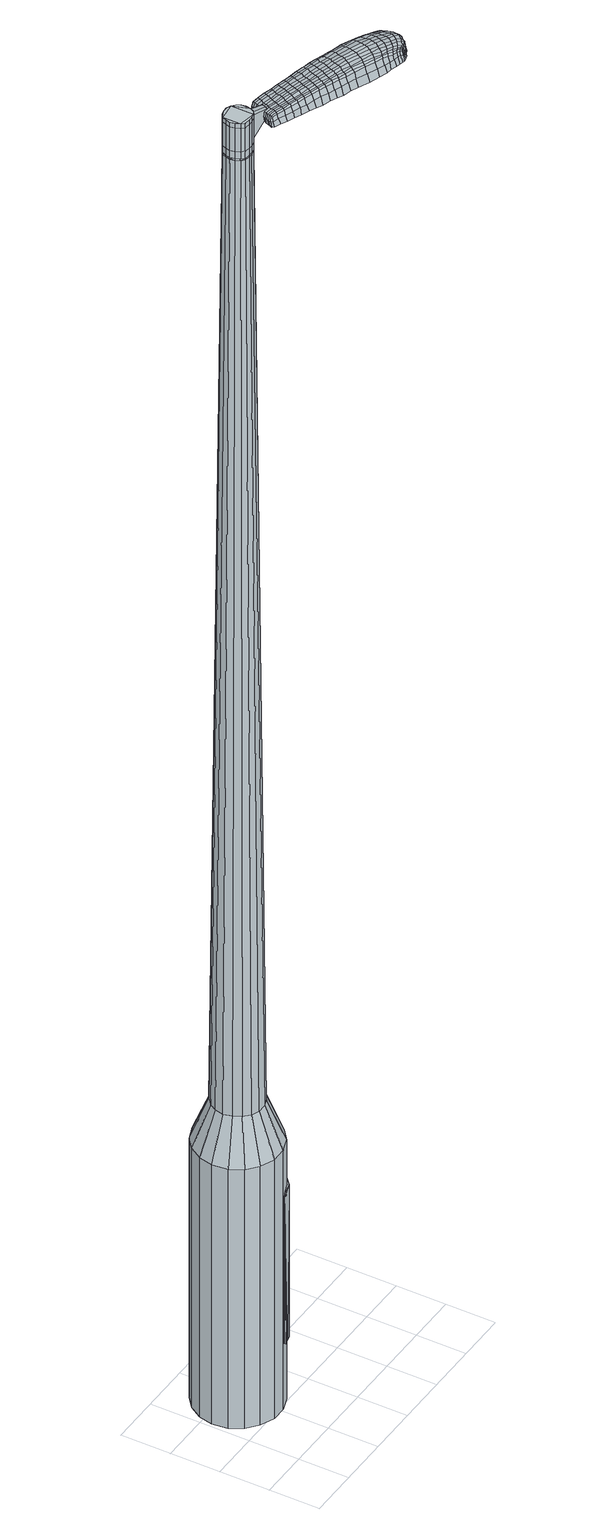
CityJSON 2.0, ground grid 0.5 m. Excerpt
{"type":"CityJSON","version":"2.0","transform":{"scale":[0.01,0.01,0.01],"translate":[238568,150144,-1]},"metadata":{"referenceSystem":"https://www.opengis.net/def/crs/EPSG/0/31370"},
"CityObjects":{
"object1":{"type":"GenericCityObject","attributes":{"cluster":886,"mean_distance_to_centroid":0.283,"new_centroid_x":238568.44,"new_centroid_y":150144.88,"mean_distance_to_camera":6.55,"H1":-19.77,"H2":-72.59,"Z_final":113.55,"cluster2":-1,"proj_x":238566.52,"proj_y":150149.79,"id_line":41654,"bearing_l":68.67,"distance":5.28,"orientation":"right","G_obj":338.67},"geometry":[{"type":"MultiSurface","lod":"2","boundaries":[[[0,1,2,3]],[[1,4,5,2]],[[4,6,7,5]],[[6,8,9,7]],[[8,10,11,9]],[[10,12,13,11]],[[12,14,15,13]],[[14,16,17,15]],[[16,18,19,17]],[[18,20,21,19]],[[20,22,23,21]],[[22,24,25,23]],[[24,26,27,25]],[[26,28,29,27]],[[28,30,31,29]],[[30,32,33,31]],[[32,34,35,33]],[[34,0,3,35]],[[36,37,38,39]],[[38,40,41,42]],[[41,43,42]],[[42,44,45,46]],[[45,47,46]],[[46,48,49,50]],[[49,51,50]],[[42,46,50,38]],[[50,52,39,38]],[[53,36,39]],[[2,5,7,35]],[[7,9,11,15]],[[11,13,15]],[[15,17,19,23]],[[19,21,23]],[[23,25,27,31]],[[27,29,31]],[[15,23,31,7]],[[31,33,35,7]],[[3,2,35]],[[1,0,54,55]],[[0,34,56,54]],[[34,32,57,56]],[[32,30,58,57]],[[30,28,59,58]],[[28,26,60,59]],[[26,24,61,60]],[[24,22,62,61]],[[22,20,63,62]],[[20,18,64,63]],[[18,16,65,64]],[[16,14,66,65]],[[14,12,67,66]],[[12,10,68,67]],[[10,8,69,68]],[[8,6,70,69]],[[6,4,71,70]],[[4,1,55,71]],[[55,54,72,73]],[[54,56,74,72]],[[56,57,75,74]],[[57,58,76,75]],[[58,59,77,76]],[[59,60,78,77]],[[60,61,79,78]],[[61,62,80,79]],[[62,63,81,80]],[[63,64,82,81]],[[64,65,83,82]],[[65,66,84,83]],[[66,67,85,84]],[[67,68,86,85]],[[68,69,87,86]],[[69,70,88,87]],[[70,71,89,88]],[[71,55,73,89]],[[90,91,92,93]],[[94,95,91,90]],[[75,96,95,94]],[[97,98,96,75]],[[77,99,98,97]],[[100,101,99,77]],[[79,102,101,100]],[[103,104,102,79]],[[105,106,104,103]],[[82,107,106,105]],[[108,109,107,82]],[[84,110,109,108]],[[111,112,110,84]],[[113,114,112,111]],[[87,115,114,113]],[[88,116,115,87]],[[117,118,116,88]],[[93,92,118,117]],[[119,120,121,122]],[[123,119,122,124]],[[125,123,124,126]],[[127,125,126,128]],[[129,127,128,130]],[[131,129,130,132]],[[133,131,132,134]],[[135,133,134,136]],[[137,135,136,138]],[[139,137,138,140]],[[141,139,140,142]],[[143,141,142,144]],[[145,143,144,146]],[[147,145,146,148]],[[149,147,148,150]],[[151,149,150,152]],[[73,72,90,93]],[[72,74,94,90]],[[74,75,94]],[[76,97,75]],[[76,77,97]],[[78,100,77]],[[78,79,100]],[[80,103,79]],[[80,81,105,103]],[[81,82,105]],[[83,108,82]],[[83,84,108]],[[85,111,84]],[[85,86,113,111]],[[86,87,113]],[[89,117,88]],[[89,73,93,117]],[[153,154,92,91]],[[154,155,118,92]],[[155,116,118]],[[156,114,115]],[[156,157,112,114]],[[157,110,112]],[[158,109,110]],[[158,107,109]],[[159,106,107]],[[159,160,104,106]],[[160,102,104]],[[161,101,102]],[[161,99,101]],[[162,98,99]],[[162,96,98]],[[163,95,96]],[[163,153,91,95]],[[39,52,151,164]],[[154,153,165,152]],[[53,39,164,120]],[[153,163,121,165]],[[36,53,120,119]],[[163,96,122,121]],[[37,36,119,123]],[[96,162,124,122]],[[38,37,123,125]],[[162,99,126,124]],[[40,38,125,127]],[[99,161,128,126]],[[41,40,127,129]],[[161,102,130,128]],[[43,41,129,131]],[[102,160,132,130]],[[42,43,131,133]],[[160,159,134,132]],[[44,42,133,135]],[[159,107,136,134]],[[45,44,135,137]],[[107,158,138,136]],[[47,45,137,139]],[[158,110,140,138]],[[46,47,139,141]],[[110,157,142,140]],[[48,46,141,143]],[[157,156,144,142]],[[49,48,143,145]],[[156,115,146,144]],[[51,49,145,147]],[[115,116,148,146]],[[50,51,147,149]],[[116,155,150,148]],[[52,50,149,151]],[[155,154,152,150]],[[151,152,166,167]],[[152,165,168,166]],[[165,121,169,168]],[[121,120,170,169]],[[120,164,171,170]],[[164,151,167,171]],[[172,173,174,175]],[[176,172,175,177]],[[172,176,178,179]],[[173,172,179,180]],[[181,182,183,184]],[[185,181,184,186]],[[181,185,187,188]],[[182,181,188,189]],[[190,191,192,193]],[[194,190,193,195]],[[190,194,196,197]],[[191,190,197,198]],[[199,200,201,202]],[[203,199,202,204]],[[199,203,205,206]],[[200,199,206,207]],[[208,209,210,211]],[[212,208,211,213]],[[208,212,214,215]],[[209,208,215,216]],[[217,218,219,220]],[[221,217,220,222]],[[217,221,223,224]],[[218,217,224,225]],[[226,227,228,229]],[[218,226,229,219]],[[226,218,225,230]],[[227,226,230,231]],[[232,233,234,235]],[[227,232,235,228]],[[232,227,231,236]],[[233,232,236,237]],[[238,176,177,239]],[[233,238,239,234]],[[238,233,237,240]],[[176,238,240,178]],[[241,242,243,244]],[[245,241,244,246]],[[241,245,247,248]],[[242,241,248,249]],[[250,251,252,253]],[[242,250,253,243]],[[250,242,249,254]],[[251,250,254,255]],[[256,257,258,259]],[[251,256,259,252]],[[256,251,255,260]],[[257,256,260,261]],[[262,263,264,265]],[[257,262,265,258]],[[262,257,261,266]],[[263,262,266,267]],[[268,173,180,269]],[[263,268,269,264]],[[268,263,267,270]],[[173,268,270,174]],[[271,272,273,274]],[[275,271,274,276]],[[271,275,277,278]],[[272,271,278,279]],[[280,281,282,283]],[[272,280,283,273]],[[280,272,279,284]],[[281,280,284,285]],[[286,287,288,289]],[[281,286,289,282]],[[286,281,285,290]],[[287,286,290,291]],[[292,185,186,293]],[[287,292,293,288]],[[292,287,291,294]],[[185,292,294,187]],[[295,296,297,298]],[[299,295,298,300]],[[295,299,301,302]],[[296,295,302,303]],[[304,305,306,307]],[[296,304,307,297]],[[304,296,303,308]],[[305,304,308,309]],[[310,311,312,313]],[[305,310,313,306]],[[310,305,309,314]],[[311,310,314,315]],[[316,317,318,319]],[[311,316,319,312]],[[316,311,315,320]],[[317,316,320,321]],[[322,182,189,323]],[[317,322,323,318]],[[322,317,321,324]],[[182,322,324,183]],[[325,211,210,326]],[[327,325,326,328]],[[325,327,329,330]],[[211,325,330,213]],[[331,327,328,332]],[[333,331,332,334]],[[331,333,335,336]],[[327,331,336,329]],[[337,333,334,338]],[[339,337,338,340]],[[337,339,341,342]],[[333,337,342,335]],[[343,339,340,344]],[[345,343,344,346]],[[343,345,347,348]],[[339,343,348,341]],[[349,345,346,350]],[[200,349,350,201]],[[349,200,207,351]],[[345,349,351,347]],[[352,353,198,197]],[[354,352,197,196]],[[352,354,355,356]],[[353,352,356,357]],[[358,359,357,356]],[[360,358,356,355]],[[358,360,361,362]],[[359,358,362,363]],[[364,365,363,362]],[[366,364,362,361]],[[364,366,367,368]],[[365,364,368,369]],[[370,371,369,368]],[[372,370,368,367]],[[370,372,205,203]],[[371,370,203,204]],[[373,374,375,376]],[[275,373,376,277]],[[373,275,276,377]],[[374,373,377,378]],[[379,194,195,380]],[[374,379,380,375]],[[379,374,378,381]],[[194,379,381,196]],[[382,383,384,385]],[[221,382,385,223]],[[382,221,222,386]],[[383,382,386,387]],[[388,389,390,391]],[[383,388,391,384]],[[388,383,387,392]],[[389,388,392,393]],[[394,191,198,395]],[[389,394,395,390]],[[394,389,393,396]],[[191,394,396,192]],[[397,398,399,400]],[[179,397,400,180]],[[397,179,178,401]],[[398,397,401,402]],[[403,404,405,406]],[[398,403,406,399]],[[403,398,402,407]],[[404,403,407,408]],[[409,202,201,410]],[[404,409,410,405]],[[409,404,408,411]],[[202,409,411,204]],[[412,413,414,415]],[[184,412,415,186]],[[412,184,183,416]],[[413,412,416,417]],[[418,206,205,419]],[[413,418,419,414]],[[418,413,417,420]],[[206,418,420,207]],[[421,422,423,424]],[[299,421,424,301]],[[421,299,300,425]],[[422,421,425,426]],[[427,212,213,428]],[[422,427,428,423]],[[427,422,426,429]],[[212,427,429,214]],[[430,431,432,433]],[[245,430,433,247]],[[430,245,246,434]],[[431,430,434,435]],[[436,437,438,439]],[[431,436,439,432]],[[436,431,435,440]],[[437,436,440,441]],[[442,209,216,443]],[[437,442,443,438]],[[442,437,441,444]],[[209,442,444,210]],[[445,446,435,434]],[[244,445,434,246]],[[445,244,243,447]],[[446,445,447,448]],[[449,450,441,440]],[[446,449,440,435]],[[449,446,448,451]],[[450,449,451,452]],[[453,326,210,444]],[[450,453,444,441]],[[453,450,452,454]],[[326,453,454,328]],[[455,456,457,458]],[[302,455,458,303]],[[455,302,301,424]],[[456,455,424,423]],[[459,330,329,460]],[[456,459,460,457]],[[459,456,423,428]],[[330,459,428,213]],[[461,462,448,447]],[[253,461,447,243]],[[461,253,252,463]],[[462,461,463,464]],[[465,466,452,451]],[[462,465,451,448]],[[465,462,464,467]],[[466,465,467,468]],[[469,332,328,454]],[[466,469,454,452]],[[469,466,468,470]],[[332,469,470,334]],[[471,472,473,474]],[[308,471,474,309]],[[471,308,303,458]],[[472,471,458,457]],[[475,336,335,476]],[[472,475,476,473]],[[475,472,457,460]],[[336,475,460,329]],[[477,478,464,463]],[[259,477,463,252]],[[477,259,258,479]],[[478,477,479,480]],[[481,482,468,467]],[[478,481,467,464]],[[481,478,480,483]],[[482,481,483,484]],[[485,338,334,470]],[[482,485,470,468]],[[485,482,484,486]],[[338,485,486,340]],[[487,488,489,490]],[[314,487,490,315]],[[487,314,309,474]],[[488,487,474,473]],[[491,342,341,492]],[[488,491,492,489]],[[491,488,473,476]],[[342,491,476,335]],[[493,494,480,479]],[[265,493,479,258]],[[493,265,264,495]],[[494,493,495,496]],[[497,498,484,483]],[[494,497,483,480]],[[497,494,496,499]],[[498,497,499,500]],[[501,344,340,486]],[[498,501,486,484]],[[501,498,500,502]],[[344,501,502,346]],[[503,504,505,506]],[[320,503,506,321]],[[503,320,315,490]],[[504,503,490,489]],[[507,348,347,508]],[[504,507,508,505]],[[507,504,489,492]],[[348,507,492,341]],[[509,510,496,495]],[[269,509,495,264]],[[509,269,180,400]],[[510,509,400,399]],[[511,512,500,499]],[[510,511,499,496]],[[511,510,399,406]],[[512,511,406,405]],[[513,350,346,502]],[[512,513,502,500]],[[513,512,405,410]],[[350,513,410,201]],[[514,515,417,416]],[[324,514,416,183]],[[514,324,321,506]],[[515,514,506,505]],[[516,351,207,420]],[[515,516,420,417]],[[516,515,505,508]],[[351,516,508,347]],[[517,518,378,377]],[[274,517,377,276]],[[517,274,273,519]],[[518,517,519,520]],[[521,354,196,381]],[[518,521,381,378]],[[521,518,520,522]],[[354,521,522,355]],[[523,524,525,526]],[[224,523,526,225]],[[523,224,223,385]],[[524,523,385,384]],[[527,528,529,530]],[[524,527,530,525]],[[527,524,384,391]],[[528,527,391,390]],[[531,353,357,532]],[[528,531,532,529]],[[531,528,390,395]],[[353,531,395,198]],[[533,534,520,519]],[[283,533,519,273]],[[533,283,282,535]],[[534,533,535,536]],[[537,360,355,522]],[[534,537,522,520]],[[537,534,536,538]],[[360,537,538,361]],[[539,540,541,542]],[[230,539,542,231]],[[539,230,225,526]],[[540,539,526,525]],[[543,544,545,546]],[[540,543,546,541]],[[543,540,525,530]],[[544,543,530,529]],[[547,359,363,548]],[[544,547,548,545]],[[547,544,529,532]],[[359,547,532,357]],[[549,550,536,535]],[[289,549,535,282]],[[549,289,288,551]],[[550,549,551,552]],[[553,366,361,538]],[[550,553,538,536]],[[553,550,552,554]],[[366,553,554,367]],[[555,556,557,558]],[[236,555,558,237]],[[555,236,231,542]],[[556,555,542,541]],[[559,560,561,562]],[[556,559,562,557]],[[559,556,541,546]],[[560,559,546,545]],[[563,365,369,564]],[[560,563,564,561]],[[563,560,545,548]],[[365,563,548,363]],[[565,566,552,551]],[[293,565,551,288]],[[565,293,186,415]],[[566,565,415,414]],[[567,372,367,554]],[[566,567,554,552]],[[567,566,414,419]],[[372,567,419,205]],[[568,569,402,401]],[[240,568,401,178]],[[568,240,237,558]],[[569,568,558,557]],[[570,571,408,407]],[[569,570,407,402]],[[570,569,557,562]],[[571,570,562,561]],[[572,371,204,411]],[[571,572,411,408]],[[572,571,561,564]],[[371,572,564,369]],[[573,574,575,576]],[[576,575,577,578]],[[579,577,575,580]],[[580,575,574,581]],[[582,583,584,585]],[[585,584,586,587]],[[588,586,584,589]],[[589,584,583,590]],[[591,592,593,594]],[[594,593,595,596]],[[597,595,593,598]],[[598,593,592,599]],[[600,601,602,603]],[[603,602,604,605]],[[606,604,602,607]],[[607,602,601,608]],[[609,610,611,612]],[[612,611,613,614]],[[615,613,611,616]],[[616,611,610,617]],[[618,619,620,621]],[[621,620,622,623]],[[624,622,620,625]],[[625,620,619,626]],[[627,628,629,630]],[[630,629,619,618]],[[626,619,629,631]],[[631,629,628,632]],[[633,634,635,636]],[[636,635,628,627]],[[632,628,635,637]],[[637,635,634,638]],[[578,577,639,640]],[[640,639,634,633]],[[638,634,639,641]],[[641,639,577,579]],[[642,643,644,645]],[[645,644,646,647]],[[648,646,644,649]],[[649,644,643,650]],[[651,652,653,654]],[[654,653,643,642]],[[650,643,653,655]],[[655,653,652,656]],[[657,658,659,660]],[[660,659,652,651]],[[656,652,659,661]],[[661,659,658,662]],[[663,664,665,666]],[[666,665,658,657]],[[662,658,665,667]],[[667,665,664,668]],[[581,574,669,670]],[[670,669,664,663]],[[668,664,669,671]],[[671,669,574,573]],[[672,673,674,675]],[[675,674,676,677]],[[678,676,674,679]],[[679,674,673,680]],[[681,682,683,684]],[[684,683,673,672]],[[680,673,683,685]],[[685,683,682,686]],[[687,688,689,690]],[[690,689,682,681]],[[686,682,689,691]],[[691,689,688,692]],[[587,586,693,694]],[[694,693,688,687]],[[692,688,693,695]],[[695,693,586,588]],[[696,697,698,699]],[[699,698,700,701]],[[702,700,698,703]],[[703,698,697,704]],[[705,706,707,708]],[[708,707,697,696]],[[704,697,707,709]],[[709,707,706,710]],[[711,712,713,714]],[[714,713,706,705]],[[710,706,713,715]],[[715,713,712,716]],[[717,718,719,720]],[[720,719,712,711]],[[716,712,719,721]],[[721,719,718,722]],[[590,583,723,724]],[[724,723,718,717]],[[722,718,723,725]],[[725,723,583,582]],[[609,612,726,727]],[[727,726,728,729]],[[730,728,726,731]],[[731,726,612,614]],[[729,728,732,733]],[[733,732,734,735]],[[736,734,732,737]],[[737,732,728,730]],[[735,734,738,739]],[[739,738,740,741]],[[742,740,738,743]],[[743,738,734,736]],[[741,740,744,745]],[[745,744,746,747]],[[748,746,744,749]],[[749,744,740,742]],[[747,746,750,751]],[[751,750,601,600]],[[608,601,750,752]],[[752,750,746,748]],[[599,753,754,598]],[[598,754,755,597]],[[756,755,754,757]],[[757,754,753,758]],[[758,759,760,757]],[[757,760,761,756]],[[762,761,760,763]],[[763,760,759,764]],[[764,765,766,763]],[[763,766,767,762]],[[768,767,766,769]],[[769,766,765,770]],[[770,771,772,769]],[[769,772,773,768]],[[606,773,772,604]],[[604,772,771,605]],[[774,775,776,777]],[[777,776,676,678]],[[677,676,776,778]],[[778,776,775,779]],[[596,595,780,781]],[[781,780,775,774]],[[779,775,780,782]],[[782,780,595,597]],[[783,784,785,786]],[[786,785,622,624]],[[623,622,785,787]],[[787,785,784,788]],[[789,790,791,792]],[[792,791,784,783]],[[788,784,791,793]],[[793,791,790,794]],[[599,592,795,796]],[[796,795,790,789]],[[794,790,795,797]],[[797,795,592,591]],[[798,799,800,801]],[[801,800,580,581]],[[579,580,800,802]],[[802,800,799,803]],[[804,805,806,807]],[[807,806,799,798]],[[803,799,806,808]],[[808,806,805,809]],[[600,603,810,811]],[[811,810,805,804]],[[809,805,810,812]],[[812,810,603,605]],[[813,814,815,816]],[[816,815,585,587]],[[582,585,815,817]],[[817,815,814,818]],[[606,607,819,820]],[[820,819,814,813]],[[818,814,819,821]],[[821,819,607,608]],[[822,823,824,825]],[[825,824,700,702]],[[701,700,824,826]],[[826,824,823,827]],[[614,613,828,829]],[[829,828,823,822]],[[827,823,828,830]],[[830,828,613,615]],[[831,832,833,834]],[[834,833,646,648]],[[647,646,833,835]],[[833,832,835]],[[836,837,838,839]],[[839,838,832,831]],[[835,832,838,840]],[[840,838,837,841]],[[617,610,842,843]],[[843,842,837,836]],[[841,837,842,844]],[[844,842,610,609]],[[845,846,835]],[[835,846,645,647]],[[642,645,846,847]],[[847,846,845,848]],[[841,849,850,840]],[[840,850,845,835]],[[848,845,850,851]],[[851,850,849,852]],[[609,727,853,844]],[[844,853,849,841]],[[852,849,853,854]],[[854,853,727,729]],[[855,856,857,858]],[[858,857,703,704]],[[702,703,857,825]],[[825,857,856,822]],[[730,731,859,860]],[[860,859,856,855]],[[822,856,859,829]],[[829,859,731,614]],[[848,861,862,847]],[[847,862,654,642]],[[651,654,862,863]],[[863,862,861,864]],[[852,865,866,851]],[[851,866,861,848]],[[864,861,866,867]],[[867,866,865,868]],[[729,733,869,854]],[[854,869,865,852]],[[868,865,869,870]],[[870,869,733,735]],[[871,872,873,874]],[[874,873,709,710]],[[704,709,873,858]],[[858,873,872,855]],[[736,737,875,876]],[[876,875,872,871]],[[855,872,875,860]],[[860,875,737,730]],[[864,877,878,863]],[[863,878,660,651]],[[657,660,878,879]],[[879,878,877,880]],[[868,881,882,867]],[[867,882,877,864]],[[880,877,882,883]],[[883,882,881,884]],[[735,739,885,870]],[[870,885,881,868]],[[884,881,885,886]],[[886,885,739,741]],[[887,888,889,890]],[[890,889,715,716]],[[710,715,889,874]],[[874,889,888,871]],[[742,743,891,892]],[[892,891,888,887]],[[871,888,891,876]],[[876,891,743,736]],[[880,893,894,879]],[[879,894,666,657]],[[663,666,894,895]],[[895,894,893,896]],[[884,897,898,883]],[[883,898,893,880]],[[896,893,898,899]],[[899,898,897,900]],[[741,745,901,886]],[[886,901,897,884]],[[900,897,901,902]],[[902,901,745,747]],[[903,904,905,906]],[[906,905,721,722]],[[716,721,905,890]],[[890,905,904,887]],[[748,749,907,908]],[[908,907,904,903]],[[887,904,907,892]],[[892,907,749,742]],[[896,909,910,895]],[[895,910,670,663]],[[581,670,910,801]],[[801,910,909,798]],[[900,911,912,899]],[[899,912,909,896]],[[798,909,912,807]],[[807,912,911,804]],[[747,751,913,902]],[[902,913,911,900]],[[804,911,913,811]],[[811,913,751,600]],[[818,914,915,817]],[[817,915,725,582]],[[722,725,915,906]],[[906,915,914,903]],[[608,752,916,821]],[[821,916,914,818]],[[903,914,916,908]],[[908,916,752,748]],[[779,917,918,778]],[[778,918,675,677]],[[672,675,918,919]],[[919,918,917,920]],[[597,755,921,782]],[[782,921,917,779]],[[920,917,921,922]],[[922,921,755,756]],[[923,924,925,926]],[[926,925,625,626]],[[624,625,925,786]],[[786,925,924,783]],[[927,928,929,930]],[[930,929,924,923]],[[783,924,929,792]],[[792,929,928,789]],[[758,753,931,932]],[[932,931,928,927]],[[789,928,931,796]],[[796,931,753,599]],[[920,933,934,919]],[[919,934,684,672]],[[681,684,934,935]],[[935,934,933,936]],[[756,761,937,922]],[[922,937,933,920]],[[936,933,937,938]],[[938,937,761,762]],[[939,940,941,942]],[[942,941,631,632]],[[626,631,941,926]],[[926,941,940,923]],[[943,944,945,946]],[[946,945,940,939]],[[923,940,945,930]],[[930,945,944,927]],[[764,759,947,948]],[[948,947,944,943]],[[927,944,947,932]],[[932,947,759,758]],[[936,949,950,935]],[[935,950,690,681]],[[687,690,950,951]],[[951,950,949,952]],[[762,767,953,938]],[[938,953,949,936]],[[952,949,953,954]],[[954,953,767,768]],[[955,956,957,958]],[[958,957,637,638]],[[632,637,957,942]],[[942,957,956,939]],[[959,960,961,962]],[[962,961,956,955]],[[939,956,961,946]],[[946,961,960,943]],[[770,765,963,964]],[[964,963,960,959]],[[943,960,963,948]],[[948,963,765,764]],[[952,965,966,951]],[[951,966,694,687]],[[587,694,966,816]],[[816,966,965,813]],[[768,773,967,954]],[[954,967,965,952]],[[813,965,967,820]],[[820,967,773,606]],[[803,968,969,802]],[[802,969,641,579]],[[638,641,969,958]],[[958,969,968,955]],[[809,970,971,808]],[[808,971,968,803]],[[955,968,971,962]],[[962,971,970,959]],[[605,771,972,812]],[[812,972,970,809]],[[959,970,972,964]],[[964,972,771,770]],[[573,576,175,174]],[[576,578,177,175]],[[588,589,188,187]],[[589,590,189,188]],[[591,594,193,192]],[[594,596,195,193]],[[615,616,215,214]],[[616,617,216,215]],[[618,621,220,219]],[[621,623,222,220]],[[627,630,229,228]],[[630,618,219,229]],[[633,636,235,234]],[[636,627,228,235]],[[578,640,239,177]],[[640,633,234,239]],[[648,649,248,247]],[[649,650,249,248]],[[650,655,254,249]],[[655,656,255,254]],[[656,661,260,255]],[[661,662,261,260]],[[662,667,266,261]],[[667,668,267,266]],[[668,671,270,267]],[[671,573,174,270]],[[678,679,278,277]],[[679,680,279,278]],[[680,685,284,279]],[[685,686,285,284]],[[686,691,290,285]],[[691,692,291,290]],[[692,695,294,291]],[[695,588,187,294]],[[696,699,298,297]],[[699,701,300,298]],[[705,708,307,306]],[[708,696,297,307]],[[711,714,313,312]],[[714,705,306,313]],[[717,720,319,318]],[[720,711,312,319]],[[590,724,323,189]],[[724,717,318,323]],[[774,777,376,375]],[[777,678,277,376]],[[596,781,380,195]],[[781,774,375,380]],[[623,787,386,222]],[[787,788,387,386]],[[788,793,392,387]],[[793,794,393,392]],[[794,797,396,393]],[[797,591,192,396]],[[701,826,425,300]],[[826,827,426,425]],[[827,830,429,426]],[[830,615,214,429]],[[831,834,433,432]],[[834,648,247,433]],[[836,839,439,438]],[[839,831,432,439]],[[617,843,443,216]],[[843,836,438,443]],[[973,974,975,976]],[[977,978,976,975]],[[979,980,981,982]],[[983,984,985,986]],[[974,987,988,975]],[[989,977,975,988]],[[990,979,982,991]],[[992,993,984,983]],[[987,994,995,988]],[[995,996,989,988]],[[997,990,991,998]],[[999,993,992,1000]],[[994,1001,1002,995]],[[1002,1003,996,995]],[[1004,997,998,1005]],[[1006,999,1000,1007]],[[1008,1009,1010,1011]],[[1012,1013,1009,1008]],[[1012,1014,1015,1013]],[[1014,1016,1017,1015]],[[1018,1019,1020,1021]],[[1022,1023,1019,1018]],[[1024,1025,1023,1022]],[[1026,1027,1025,1024]],[[1021,1010,1009,1018]],[[1018,1009,1013,1022]],[[1013,1015,1024,1022]],[[1015,1017,1026,1024]],[[982,981,978,977]],[[991,982,977,989]],[[996,998,991,989]],[[1003,1005,998,996]],[[983,986,980,979]],[[992,983,979,990]],[[1000,992,990,997]],[[1007,1000,997,1004]],[[984,1008,1011,985]],[[993,1012,1008,984]],[[1014,1012,993,999]],[[1016,1014,999,1006]],[[1028,1029,1030,1031]],[[1030,1032,1033,1034]],[[1030,1034,1035,1036]],[[1030,1036,1031]],[[1037,1028,1031,1038]],[[1039,1038,1031,1040]],[[1041,1040,1031]],[[1042,1030,1029,1043]],[[1044,1042,1043,1045]],[[1046,1044,1045,1047]],[[1048,1046,1047,1049]],[[1050,1048,1049,1051]],[[1051,1052,1053,1054]],[[1051,1054,1055,1056]],[[1051,1056,1057,1058]],[[1057,1059,1060,1061]],[[1057,1061,1062,1063]],[[1057,1063,1058]],[[1051,1058,1050]],[[1064,1065,1029,1028]],[[1066,1067,1032,1030]],[[1068,1069,1041,1031]],[[1065,1070,1043,1029]],[[1071,1066,1030,1042]],[[1070,1072,1045,1043]],[[1073,1071,1042,1044]],[[1072,1074,1047,1045]],[[1075,1073,1044,1046]],[[1074,1076,1049,1047]],[[1077,1075,1046,1048]],[[1076,1078,1051,1049]],[[1079,1077,1048,1050]],[[1078,1080,1052,1051]],[[1081,1082,1059,1057]],[[1083,1079,1050,1058]],[[1053,1052,1080,1084]],[[1054,1053,1084,1085]],[[1055,1054,1085,1086]],[[1056,1055,1086,1087]],[[1057,1056,1087,1081]],[[1088,1064,1028,1037]],[[1089,1088,1037,1038]],[[1090,1089,1038,1039]],[[1091,1090,1039,1040]],[[1069,1091,1040,1041]],[[1033,1032,1067,1092]],[[1060,1059,1082,1093]],[[1034,1033,1092,1094]],[[1035,1034,1094,1095]],[[1036,1035,1095,1096]],[[1031,1036,1096,1068]],[[1061,1060,1093,1097]],[[1062,1061,1097,1098]],[[1063,1062,1098,1099]],[[1058,1063,1099,1083]]]}]}
},
"vertices":[
[86,73,384],[78,61,384],[78,61,96],[86,73,96],[67,52,384],[67,52,96],[53,47,384],[53,47,96],[38,47,384],[38,47,96],[24,53,384],[24,53,96],[13,62,384],[13,62,96],[6,75,384],[6,75,96],[4,90,384],[4,90,96],[7,104,384],[7,104,96],[15,117,384],[15,117,96],[26,126,384],[26,126,96],[40,131,384],[40,131,96],[55,130,384],[55,130,96],[68,125,384],[68,125,96],[79,115,384],[79,115,96],[87,102,384],[87,102,96],[89,88,384],[89,88,96],[59,93,1524],[57,97,1524],[53,100,1524],[59,84,1524],[49,102,1524],[44,102,1524],[36,98,1524],[40,101,1524],[34,94,1524],[33,89,1524],[36,80,1524],[34,85,1524],[39,77,1524],[44,76,1524],[53,77,1524],[48,76,1524],[57,80,1524],[60,89,1524],[70,80,429],[65,72,429],[72,88,429],[70,97,429],[66,105,429],[60,110,429],[51,114,429],[43,114,429],[34,111,429],[27,105,429],[23,98,429],[21,89,429],[23,81,429],[27,73,429],[33,67,429],[41,64,429],[50,64,429],[58,67,429],[59,84,1483],[57,80,1483],[60,89,1483],[59,93,1483],[57,97,1483],[53,100,1483],[49,102,1483],[44,102,1483],[40,101,1483],[36,98,1483],[34,94,1483],[33,89,1483],[34,85,1483],[36,80,1483],[39,77,1483],[44,76,1483],[48,76,1483],[53,77,1483],[58,84,1483],[58,84,1485],[56,80,1485],[56,80,1483],[59,89,1483],[59,89,1485],[59,93,1485],[56,97,1483],[56,97,1485],[53,100,1485],[49,101,1483],[49,101,1485],[44,102,1485],[40,100,1483],[40,100,1485],[37,97,1483],[37,97,1485],[34,94,1485],[34,89,1483],[34,89,1485],[34,85,1485],[36,81,1483],[36,81,1485],[40,78,1483],[40,78,1485],[44,76,1485],[48,76,1485],[53,78,1483],[53,78,1485],[59,93,1519],[60,89,1519],[60,89,1493],[59,93,1493],[57,97,1519],[57,97,1493],[53,100,1519],[53,100,1493],[49,102,1519],[49,102,1493],[44,102,1519],[44,102,1493],[40,101,1519],[40,101,1493],[36,98,1519],[36,98,1493],[34,94,1519],[34,94,1493],[33,89,1519],[33,89,1493],[34,85,1519],[34,85,1493],[36,80,1519],[36,80,1493],[39,77,1519],[39,77,1493],[44,76,1519],[44,76,1493],[48,76,1519],[48,76,1493],[53,77,1519],[53,77,1493],[57,80,1519],[57,80,1493],[59,84,1485],[57,80,1485],[53,77,1485],[39,77,1485],[36,80,1485],[33,89,1485],[36,98,1485],[40,101,1485],[49,102,1485],[57,97,1485],[60,89,1485],[59,84,1519],[59,84,1493],[75,74,1513],[75,74,1518],[76,77,1513],[78,80,1513],[78,80,1518],[76,77,1518],[138,32,1519],[132,35,1518],[132,33,1509],[139,30,1510],[146,29,1519],[147,27,1510],[146,30,1526],[138,34,1525],[131,37,1525],[152,68,1519],[146,70,1518],[144,69,1525],[151,67,1525],[161,65,1519],[159,64,1526],[162,66,1510],[154,69,1510],[148,71,1509],[214,25,1519],[213,21,1519],[214,21,1513],[215,24,1513],[215,29,1519],[216,29,1513],[213,29,1524],[213,25,1524],[212,22,1524],[145,52,1530],[139,54,1529],[137,51,1529],[144,49,1530],[154,48,1531],[153,45,1531],[155,52,1530],[147,55,1530],[140,58,1529],[70,81,1512],[69,78,1512],[70,78,1517],[71,80,1517],[71,84,1512],[72,83,1517],[72,84,1506],[71,81,1506],[70,78,1506],[194,12,1519],[191,13,1519],[191,11,1512],[194,10,1512],[196,11,1518],[197,10,1512],[196,12,1522],[194,13,1523],[191,14,1524],[186,14,1519],[181,15,1519],[181,14,1512],[187,12,1512],[186,15,1524],[181,17,1525],[175,17,1519],[168,20,1519],[168,18,1511],[176,15,1511],[175,19,1526],[167,22,1526],[157,24,1519],[158,22,1510],[157,26,1526],[71,63,1513],[78,60,1513],[78,61,1518],[71,64,1517],[66,65,1512],[67,66,1516],[67,64,1506],[72,61,1507],[78,58,1507],[85,56,1514],[92,53,1515],[91,55,1520],[85,58,1519],[85,55,1507],[92,52,1507],[98,50,1515],[105,47,1516],[105,49,1522],[98,52,1521],[99,48,1508],[106,45,1508],[112,44,1517],[119,41,1517],[118,43,1524],[112,46,1523],[112,42,1508],[119,39,1509],[125,38,1518],[125,40,1524],[126,36,1509],[208,45,1519],[205,46,1519],[204,45,1524],[207,44,1523],[210,43,1518],[209,43,1522],[211,44,1512],[209,46,1512],[206,47,1512],[200,49,1519],[195,51,1519],[194,50,1525],[199,47,1524],[202,49,1512],[197,52,1512],[190,54,1519],[182,57,1519],[181,56,1526],[189,52,1526],[191,54,1511],[184,57,1511],[172,61,1519],[170,60,1526],[173,62,1510],[82,91,1513],[89,89,1513],[91,89,1507],[84,92,1507],[77,92,1512],[78,93,1506],[77,91,1516],[81,90,1517],[88,88,1518],[97,86,1514],[104,84,1515],[105,85,1507],[98,87,1507],[95,85,1519],[103,83,1520],[111,82,1515],[118,79,1516],[120,80,1508],[112,82,1508],[110,81,1521],[117,78,1522],[125,77,1517],[132,75,1517],[134,76,1509],[127,78,1508],[124,76,1523],[131,74,1524],[139,72,1518],[141,73,1509],[137,71,1524],[76,78,1519],[75,76,1519],[83,76,1520],[82,73,1520],[84,78,1520],[77,81,1519],[90,73,1522],[89,70,1522],[97,70,1523],[96,68,1523],[98,73,1523],[91,76,1521],[104,68,1524],[103,65,1524],[111,65,1525],[110,62,1525],[112,68,1525],[105,71,1524],[118,62,1526],[117,59,1526],[125,60,1527],[124,57,1527],[126,63,1527],[119,65,1526],[132,57,1528],[131,54,1528],[133,60,1528],[210,26,1527],[209,23,1527],[211,30,1526],[207,32,1527],[206,28,1528],[205,25,1528],[200,30,1529],[199,27,1529],[201,35,1528],[194,37,1530],[193,33,1530],[192,30,1530],[186,36,1531],[185,32,1531],[188,40,1530],[179,43,1531],[178,39,1531],[177,36,1531],[166,44,1531],[165,40,1531],[167,47,1531],[211,42,1518],[213,39,1519],[214,39,1513],[212,42,1513],[210,41,1523],[211,39,1523],[214,34,1519],[215,34,1513],[213,34,1524],[199,12,1518],[201,12,1518],[200,13,1523],[198,13,1523],[199,10,1513],[202,11,1513],[205,14,1519],[208,16,1519],[207,16,1524],[204,15,1523],[205,13,1513],[209,15,1513],[211,18,1519],[209,19,1524],[212,18,1513],[138,35,1528],[139,37,1528],[133,40,1528],[132,38,1527],[146,32,1528],[147,34,1529],[140,40,1529],[142,42,1530],[135,45,1529],[134,42,1528],[148,36,1529],[150,39,1530],[143,45,1530],[136,48,1529],[151,42,1531],[150,65,1528],[149,63,1529],[158,60,1529],[158,62,1528],[143,68,1527],[143,65,1528],[148,59,1529],[157,56,1530],[141,62,1528],[75,92,1512],[74,90,1512],[75,89,1517],[76,91,1517],[76,92,1506],[75,91,1506],[73,87,1512],[74,86,1517],[74,87,1506],[65,67,1512],[65,69,1512],[66,68,1506],[65,66,1506],[66,67,1517],[67,69,1517],[66,71,1512],[67,73,1512],[68,73,1506],[67,70,1506],[67,71,1517],[68,73,1517],[68,76,1512],[69,75,1506],[69,76,1517],[71,65,1519],[72,67,1519],[78,62,1520],[79,64,1520],[73,69,1519],[73,71,1519],[79,66,1520],[80,68,1520],[74,74,1519],[81,71,1520],[81,89,1519],[80,87,1519],[87,85,1520],[88,87,1520],[79,84,1519],[86,82,1520],[85,59,1521],[85,61,1521],[92,56,1522],[92,58,1522],[86,63,1521],[87,65,1521],[93,60,1522],[94,63,1523],[88,68,1522],[95,65,1523],[95,84,1521],[94,82,1521],[101,80,1522],[102,82,1522],[93,79,1521],[100,77,1522],[98,53,1523],[99,55,1523],[105,50,1524],[106,52,1524],[100,57,1523],[101,60,1524],[107,54,1525],[108,57,1525],[102,62,1524],[109,60,1525],[109,79,1523],[108,77,1523],[115,75,1524],[116,77,1524],[107,74,1524],[114,72,1525],[112,47,1525],[113,49,1525],[118,44,1526],[119,46,1526],[113,51,1526],[115,54,1526],[120,48,1527],[121,51,1527],[116,57,1526],[123,54,1527],[123,75,1525],[122,73,1525],[129,70,1526],[130,72,1526],[121,69,1526],[128,67,1527],[125,41,1527],[126,43,1527],[127,45,1527],[128,48,1528],[129,51,1528],[137,70,1527],[136,68,1527],[134,64,1528],[208,42,1525],[209,40,1525],[204,44,1526],[205,41,1526],[210,35,1526],[206,37,1527],[196,14,1525],[198,14,1525],[194,15,1526],[192,15,1525],[201,15,1525],[204,17,1526],[200,19,1527],[197,17,1526],[207,20,1526],[203,22,1527],[200,46,1526],[200,44,1527],[194,49,1527],[195,46,1528],[201,39,1528],[195,42,1529],[187,16,1526],[189,17,1527],[183,19,1528],[182,18,1527],[192,19,1527],[194,21,1528],[188,23,1529],[186,21,1528],[197,24,1528],[190,26,1530],[188,51,1528],[188,49,1529],[181,54,1528],[181,52,1529],[188,44,1529],[180,48,1530],[176,20,1528],[177,21,1528],[169,24,1529],[168,23,1528],[179,23,1529],[181,26,1530],[173,29,1530],[171,27,1530],[183,29,1530],[175,32,1531],[170,58,1529],[169,56,1529],[168,52,1530],[157,27,1528],[158,29,1529],[160,31,1530],[162,34,1530],[163,37,1531],[133,35,1509],[133,37,1518],[139,34,1518],[140,32,1509],[147,30,1519],[148,29,1510],[147,32,1525],[139,36,1525],[132,38,1525],[144,67,1525],[145,68,1518],[152,66,1518],[150,65,1525],[160,63,1519],[159,62,1525],[162,64,1510],[154,67,1509],[147,69,1509],[212,22,1513],[211,22,1519],[212,25,1519],[213,25,1513],[213,29,1519],[214,29,1513],[211,29,1524],[211,26,1524],[210,23,1524],[138,51,1528],[139,54,1528],[146,51,1529],[145,49,1529],[154,48,1529],[153,45,1529],[155,52,1529],[147,55,1529],[140,57,1528],[72,77,1516],[71,77,1512],[72,80,1512],[73,80,1516],[73,83,1512],[74,82,1516],[74,83,1506],[73,80,1506],[72,77,1506],[192,13,1512],[191,14,1519],[194,14,1518],[194,12,1512],[196,13,1518],[196,12,1512],[196,14,1522],[194,15,1523],[191,16,1523],[182,16,1512],[181,17,1519],[187,16,1519],[187,14,1512],[187,17,1524],[181,19,1525],[169,20,1511],[168,22,1519],[176,19,1519],[176,17,1511],[175,21,1525],[168,23,1526],[158,26,1519],[158,24,1510],[157,28,1526],[79,63,1518],[79,61,1513],[72,64,1513],[72,66,1517],[68,67,1512],[69,67,1515],[68,66,1506],[73,63,1506],[79,60,1507],[92,56,1520],[92,55,1514],[86,58,1514],[85,59,1519],[86,57,1507],[93,53,1507],[106,50,1522],[106,49,1516],[99,52,1515],[99,53,1521],[100,50,1508],[107,47,1508],[119,44,1523],[119,43,1517],[113,46,1516],[112,47,1522],[113,44,1508],[120,41,1508],[126,40,1517],[126,41,1524],[127,38,1509],[203,44,1523],[204,45,1519],[206,43,1518],[206,42,1523],[208,42,1518],[207,41,1522],[209,43,1512],[208,44,1512],[205,45,1512],[193,48,1525],[194,49,1519],[199,47,1519],[198,46,1524],[201,48,1512],[196,50,1512],[180,54,1526],[182,55,1519],[189,52,1519],[188,51,1525],[191,53,1511],[183,56,1511],[171,59,1519],[170,58,1526],[173,60,1510],[90,87,1507],[89,87,1513],[82,89,1513],[83,90,1506],[77,90,1512],[78,91,1506],[77,89,1515],[81,88,1517],[88,86,1518],[105,83,1507],[103,82,1514],[96,84,1514],[97,85,1507],[95,83,1519],[102,81,1520],[119,78,1508],[117,77,1516],[110,80,1515],[112,81,1508],[109,79,1521],[116,76,1522],[133,74,1508],[131,73,1517],[124,75,1516],[126,76,1508],[123,74,1522],[130,72,1523],[138,71,1517],[140,71,1509],[137,69,1524],[77,78,1518],[76,76,1518],[84,75,1519],[83,73,1519],[85,78,1519],[78,81,1518],[91,73,1520],[90,70,1520],[98,70,1521],[97,68,1521],[99,73,1521],[92,75,1520],[105,67,1523],[104,65,1523],[111,65,1524],[110,62,1524],[113,68,1524],[106,70,1523],[118,62,1525],[117,59,1525],[125,59,1526],[124,57,1526],[126,62,1526],[120,65,1525],[132,57,1527],[131,54,1527],[133,60,1527],[208,24,1526],[209,27,1526],[209,30,1525],[206,32,1526],[205,28,1526],[204,25,1526],[198,27,1528],[199,31,1528],[200,34,1527],[194,37,1528],[193,33,1529],[191,30,1529],[185,33,1530],[186,36,1530],[187,39,1529],[179,43,1530],[178,39,1530],[176,36,1530],[165,40,1530],[166,44,1530],[167,47,1530],[212,39,1513],[211,38,1518],[209,41,1518],[211,41,1512],[208,40,1523],[209,38,1523],[212,34,1519],[213,34,1513],[211,34,1523],[200,15,1523],[200,14,1518],[198,14,1518],[197,15,1523],[198,12,1512],[201,13,1512],[205,18,1523],[207,17,1519],[204,15,1519],[203,16,1523],[204,15,1513],[207,17,1513],[209,20,1519],[208,20,1524],[210,19,1513],[133,40,1527],[140,38,1527],[139,36,1527],[133,39,1526],[147,33,1527],[148,34,1528],[135,46,1528],[142,43,1528],[141,40,1528],[134,43,1527],[149,37,1528],[150,39,1529],[143,46,1529],[137,48,1528],[152,42,1529],[158,60,1528],[150,63,1527],[150,64,1527],[158,61,1527],[143,66,1526],[143,65,1527],[148,59,1528],[157,56,1528],[142,61,1527],[77,88,1516],[76,89,1512],[76,90,1512],[77,89,1516],[77,91,1506],[77,90,1506],[75,86,1512],[75,85,1516],[76,86,1506],[68,67,1506],[67,68,1512],[67,67,1512],[67,66,1506],[68,68,1516],[70,72,1506],[69,73,1512],[68,70,1512],[69,69,1506],[69,70,1516],[70,73,1516],[70,75,1512],[71,74,1506],[71,75,1516],[73,67,1518],[72,66,1518],[79,63,1519],[79,64,1519],[74,71,1518],[73,69,1518],[80,66,1519],[81,68,1519],[75,73,1518],[82,71,1519],[87,84,1519],[81,87,1518],[81,88,1518],[88,85,1519],[80,84,1518],[86,81,1519],[86,61,1520],[86,60,1520],[92,57,1521],[93,58,1521],[88,65,1520],[87,63,1520],[94,60,1521],[95,63,1521],[89,68,1520],[96,65,1521],[101,79,1521],[94,82,1520],[95,83,1520],[102,81,1521],[93,79,1520],[100,76,1521],[100,55,1522],[99,54,1522],[106,51,1523],[106,52,1523],[102,60,1522],[101,57,1522],[107,54,1523],[108,57,1524],[103,62,1523],[109,59,1524],[115,75,1523],[108,77,1522],[109,78,1522],[116,76,1523],[107,74,1522],[114,71,1523],[113,49,1524],[113,48,1524],[119,45,1525],[120,46,1525],[115,54,1525],[114,51,1524],[121,48,1525],[122,51,1526],[116,57,1525],[123,54,1526],[129,70,1525],[122,72,1524],[123,73,1524],[130,71,1525],[121,69,1524],[128,66,1525],[126,43,1526],[126,42,1526],[129,48,1527],[128,46,1526],[130,51,1527],[136,67,1526],[137,69,1526],[135,64,1526],[207,39,1524],[206,41,1524],[203,43,1525],[204,41,1525],[209,35,1525],[205,37,1525],[194,17,1525],[198,16,1524],[195,15,1524],[192,16,1525],[200,20,1526],[203,19,1525],[200,17,1524],[197,18,1525],[206,21,1525],[202,22,1526],[199,43,1526],[199,45,1526],[193,47,1526],[194,46,1527],[200,39,1526],[194,41,1527],[183,20,1527],[189,18,1526],[187,18,1526],[182,19,1526],[188,24,1528],[194,22,1527],[192,20,1526],[185,22,1527],[196,24,1527],[190,27,1528],[188,48,1527],[188,50,1527],[180,53,1527],[180,51,1528],[188,44,1528],[180,47,1529],[170,25,1528],[177,22,1527],[176,21,1527],[169,24,1527],[173,30,1529],[181,27,1529],[179,24,1528],[171,27,1528],[183,29,1529],[175,33,1530],[169,55,1528],[169,57,1528],[168,51,1529],[159,30,1528],[158,29,1528],[162,35,1529],[160,32,1529],[163,37,1530],[68,66,1508],[70,72,1508],[100,59,1509],[97,52,1509],[120,51,1510],[117,43,1510],[156,36,1512],[153,27,1512],[136,33,1511],[140,42,1511],[173,29,1513],[186,25,1514],[183,16,1514],[170,20,1513],[72,78,1508],[103,66,1509],[123,59,1510],[160,44,1512],[143,51,1511],[177,38,1513],[189,33,1514],[75,85,1508],[106,74,1509],[126,67,1510],[163,53,1512],[146,59,1511],[192,41,1514],[180,46,1513],[77,91,1508],[109,81,1509],[129,75,1510],[167,62,1512],[150,68,1511],[195,49,1514],[183,55,1513],[198,20,1514],[203,20,1514],[201,13,1514],[195,12,1514],[202,28,1514],[206,26,1514],[205,36,1514],[209,33,1514],[208,44,1514],[211,39,1514],[209,20,1515],[213,22,1515],[212,21,1515],[207,16,1515],[210,24,1515],[213,23,1515],[212,29,1515],[214,24,1515],[214,33,1515],[214,25,1515],[78,118,334],[81,115,334],[81,115,165],[71,125,171],[78,118,165],[75,121,165],[73,123,166],[72,124,167],[71,125,169],[75,121,334],[73,123,333],[72,124,332],[71,125,331],[71,125,328],[88,102,165],[88,102,334],[90,88,165],[90,88,334],[87,73,165],[87,73,334],[79,60,165],[79,60,334],[68,50,165],[68,50,334],[64,49,334],[60,48,334],[58,47,333],[56,46,332],[54,46,331],[54,46,328],[64,49,165],[54,46,171],[54,46,169],[56,46,167],[58,47,166],[60,48,165],[76,116,334],[79,113,334],[79,113,165],[76,116,165],[69,123,171],[69,123,328],[85,101,334],[85,101,165],[87,88,334],[87,88,165],[84,74,334],[84,74,165],[77,62,334],[77,62,165],[67,53,334],[67,53,165],[63,52,334],[53,48,328],[53,48,171],[63,52,165],[59,50,334],[57,49,333],[55,49,332],[54,48,331],[73,118,334],[71,120,333],[70,122,332],[69,122,331],[73,118,165],[54,48,169],[71,120,166],[70,122,167],[69,122,169],[55,49,167],[57,49,166],[59,50,165]
]}
